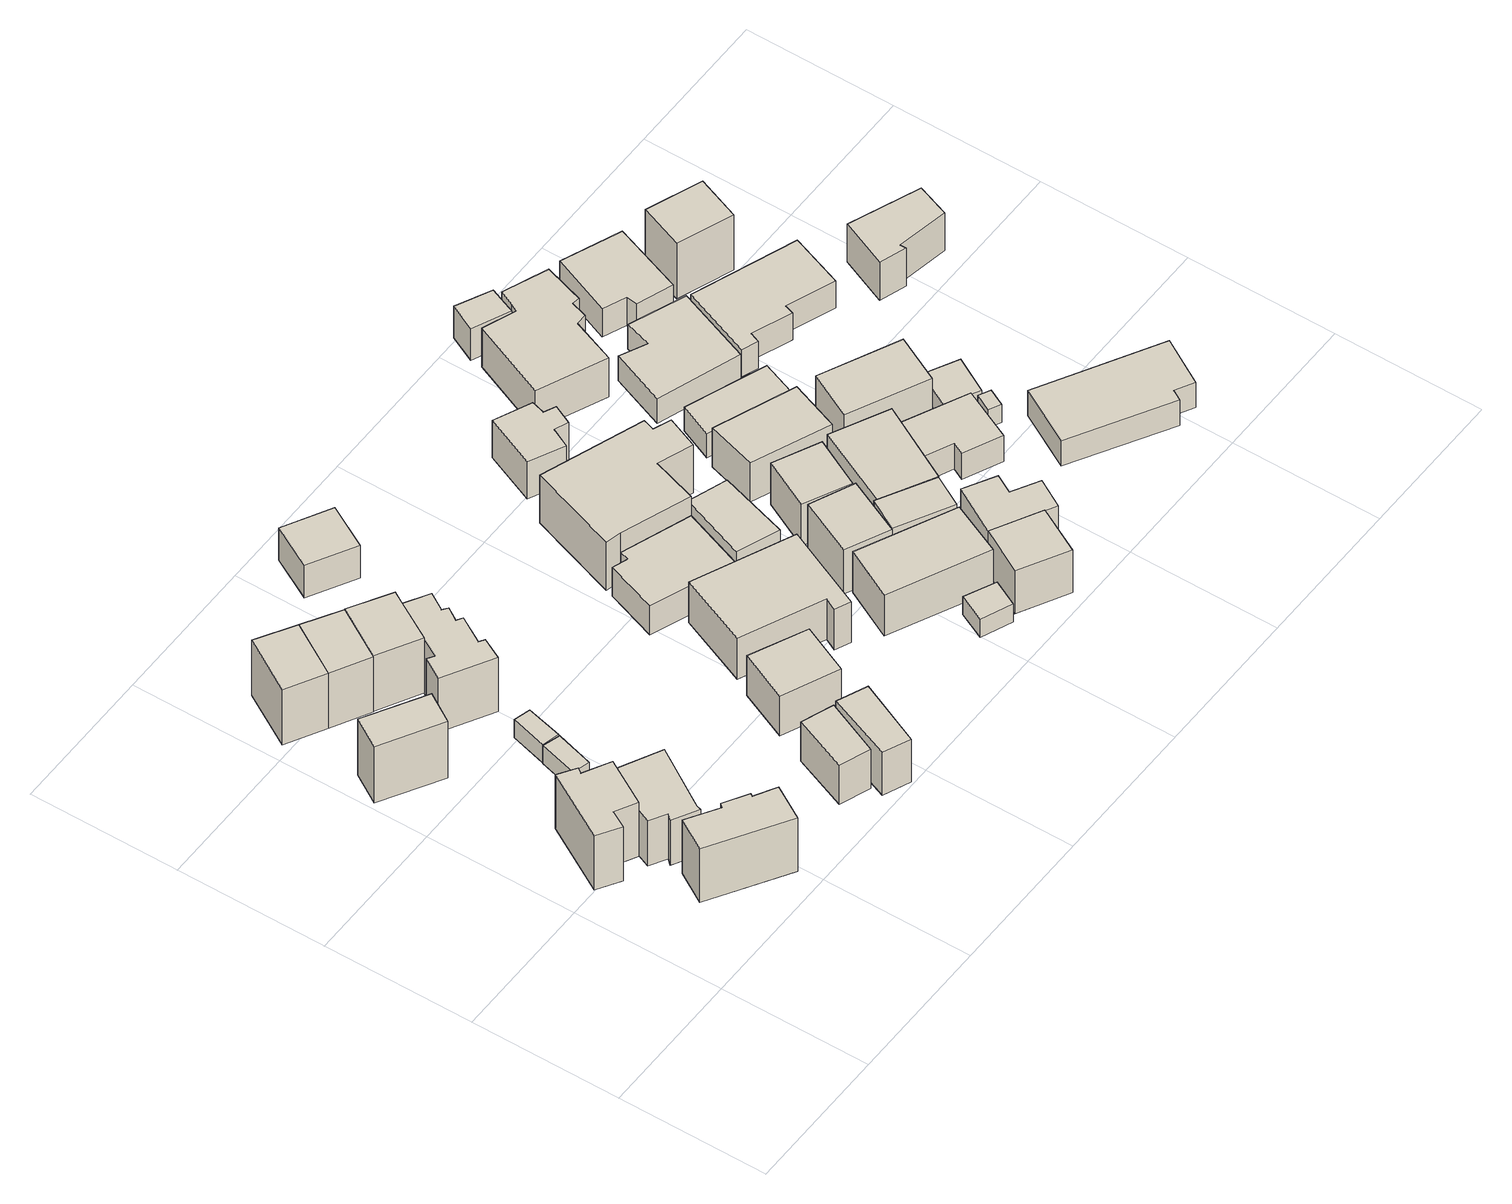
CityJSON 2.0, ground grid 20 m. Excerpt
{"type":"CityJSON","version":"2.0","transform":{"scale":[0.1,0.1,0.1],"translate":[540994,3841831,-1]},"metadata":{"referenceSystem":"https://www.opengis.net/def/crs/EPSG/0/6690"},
"CityObjects":{
"building1":{"type":"Building","attributes":{"計測周辺長":33.6,"1/2500図郭":15,"区名":"西淀川区","町丁目名称":"佃１丁目","街区番号":19,"class":"3001","usage":"411","measuredHeight":9,"storeysAboveGround":3,"BuildingDetailAttribute.buildingRoofEdgeArea":55.66,"BuildingDetailAttribute.buildingStructureType":"601","BuildingDetailAttribute.buildingStructureOrgType":"1","BuildingDetailAttribute.detailedUsage":"1110","BuildingDetailAttribute.specifiedBuildingCoverageRate":0.8,"BuildingDetailAttribute.surveyYear":2017,"BuildingTsunamiRiskAttribute.description":"1","BuildingTsunamiRiskAttribute.rank":"2","BuildingTsunamiRiskAttribute.depth":2.24,"BuildingHighTideRiskAttribute.description":"1","BuildingHighTideRiskAttribute.rank":"4","BuildingHighTideRiskAttribute.depth":6.58,"BuildingIDAttribute.prefecture":"27","BuildingIDAttribute.city":"27113"},"geometry":[{"type":"Solid","lod":"1","boundaries":[[[[0,1,2,3,4,5,6,7]],[[6,8,9,7]],[[5,10,8,6]],[[4,11,10,5]],[[3,12,11,4]],[[2,13,12,3]],[[1,14,13,2]],[[0,15,14,1]],[[7,9,15,0]],[[8,10,11,12,13,14,15,9]]]]}]},
"building2":{"type":"Building","attributes":{"計測周辺長":34.84,"1/2500図郭":15,"区名":"西淀川区","町丁目名称":"佃１丁目","街区番号":19,"class":"3001","usage":"411","measuredHeight":8.9,"storeysAboveGround":3,"BuildingDetailAttribute.buildingRoofEdgeArea":60.37,"BuildingDetailAttribute.buildingStructureType":"601","BuildingDetailAttribute.buildingStructureOrgType":"1","BuildingDetailAttribute.detailedUsage":"1110","BuildingDetailAttribute.specifiedBuildingCoverageRate":0.8,"BuildingDetailAttribute.surveyYear":2017,"BuildingTsunamiRiskAttribute.description":"1","BuildingTsunamiRiskAttribute.rank":"2","BuildingTsunamiRiskAttribute.depth":2.12,"BuildingHighTideRiskAttribute.description":"1","BuildingHighTideRiskAttribute.rank":"4","BuildingHighTideRiskAttribute.depth":6.47,"BuildingIDAttribute.prefecture":"27","BuildingIDAttribute.city":"27113"},"geometry":[{"type":"Solid","lod":"1","boundaries":[[[[16,17,18,19,20,21,22,23]],[[22,24,25,23]],[[21,26,24,22]],[[20,27,26,21]],[[19,28,27,20]],[[18,29,28,19]],[[17,30,29,18]],[[16,31,30,17]],[[23,25,31,16]],[[24,26,27,28,29,30,31,25]]]]}]},
"building3":{"type":"Building","attributes":{"計測周辺長":27.42,"1/2500図郭":15,"区名":"西淀川区","町丁目名称":"佃１丁目","街区番号":18,"class":"3001","usage":"411","measuredHeight":9.4,"storeysAboveGround":3,"BuildingDetailAttribute.buildingRoofEdgeArea":42.27,"BuildingDetailAttribute.buildingStructureType":"601","BuildingDetailAttribute.buildingStructureOrgType":"1","BuildingDetailAttribute.detailedUsage":"1110","BuildingDetailAttribute.specifiedBuildingCoverageRate":0.8,"BuildingDetailAttribute.surveyYear":2017,"BuildingTsunamiRiskAttribute.description":"1","BuildingTsunamiRiskAttribute.rank":"2","BuildingTsunamiRiskAttribute.depth":2.36,"BuildingHighTideRiskAttribute.description":"1","BuildingHighTideRiskAttribute.rank":"4","BuildingHighTideRiskAttribute.depth":6.7,"BuildingIDAttribute.prefecture":"27","BuildingIDAttribute.city":"27113"},"geometry":[{"type":"Solid","lod":"1","boundaries":[[[[32,33,34,35]],[[34,36,37,35]],[[33,38,36,34]],[[32,39,38,33]],[[35,37,39,32]],[[36,38,39,37]]]]}]},
"building4":{"type":"Building","attributes":{"計測周辺長":32.74,"1/2500図郭":15,"区名":"西淀川区","町丁目名称":"佃１丁目","街区番号":19,"class":"3001","usage":"411","measuredHeight":7.5,"storeysAboveGround":2,"BuildingDetailAttribute.buildingRoofEdgeArea":60,"BuildingDetailAttribute.buildingStructureType":"601","BuildingDetailAttribute.buildingStructureOrgType":"1","BuildingDetailAttribute.detailedUsage":"1110","BuildingDetailAttribute.specifiedBuildingCoverageRate":0.8,"BuildingDetailAttribute.surveyYear":2017,"BuildingTsunamiRiskAttribute.description":"1","BuildingTsunamiRiskAttribute.rank":"2","BuildingTsunamiRiskAttribute.depth":2.13,"BuildingHighTideRiskAttribute.description":"1","BuildingHighTideRiskAttribute.rank":"4","BuildingHighTideRiskAttribute.depth":6.47,"BuildingIDAttribute.prefecture":"27","BuildingIDAttribute.city":"27113"},"geometry":[{"type":"Solid","lod":"1","boundaries":[[[[40,41,42,43,44,45,46,47]],[[46,48,49,47]],[[45,50,48,46]],[[44,51,50,45]],[[43,52,51,44]],[[42,53,52,43]],[[41,54,53,42]],[[40,55,54,41]],[[47,49,55,40]],[[48,50,51,52,53,54,55,49]]]]}]},
"building5":{"type":"Building","attributes":{"計測周辺長":27.63,"1/2500図郭":15,"区名":"西淀川区","町丁目名称":"佃１丁目","街区番号":18,"class":"3001","usage":"411","measuredHeight":9.2,"storeysAboveGround":3,"BuildingDetailAttribute.buildingRoofEdgeArea":46.34,"BuildingDetailAttribute.buildingStructureType":"601","BuildingDetailAttribute.buildingStructureOrgType":"1","BuildingDetailAttribute.detailedUsage":"1110","BuildingDetailAttribute.specifiedBuildingCoverageRate":0.8,"BuildingDetailAttribute.surveyYear":2017,"BuildingTsunamiRiskAttribute.description":"1","BuildingTsunamiRiskAttribute.rank":"2","BuildingTsunamiRiskAttribute.depth":2.24,"BuildingHighTideRiskAttribute.description":"1","BuildingHighTideRiskAttribute.rank":"4","BuildingHighTideRiskAttribute.depth":6.58,"BuildingIDAttribute.prefecture":"27","BuildingIDAttribute.city":"27113"},"geometry":[{"type":"Solid","lod":"1","boundaries":[[[[56,57,58,59]],[[58,60,61,59]],[[57,62,60,58]],[[56,63,62,57]],[[59,61,63,56]],[[60,62,63,61]]]]}]},
"building6":{"type":"Building","attributes":{"計測周辺長":15.27,"1/2500図郭":15,"区名":"西淀川区","町丁目名称":"佃１丁目","街区番号":18,"class":"3003","usage":"431","storeysAboveGround":1,"BuildingDetailAttribute.buildingRoofEdgeArea":12.5,"BuildingDetailAttribute.buildingStructureType":"610","BuildingDetailAttribute.buildingStructureOrgType":"2","BuildingDetailAttribute.detailedUsage":"1740","BuildingDetailAttribute.specifiedBuildingCoverageRate":0.8,"BuildingDetailAttribute.surveyYear":2017,"BuildingTsunamiRiskAttribute.description":"1","BuildingTsunamiRiskAttribute.rank":"2","BuildingTsunamiRiskAttribute.depth":2.33,"BuildingHighTideRiskAttribute.description":"1","BuildingHighTideRiskAttribute.rank":"4","BuildingHighTideRiskAttribute.depth":6.67,"BuildingIDAttribute.prefecture":"27","BuildingIDAttribute.city":"27113"},"geometry":[{"type":"Solid","lod":"1","boundaries":[[[[64,65,66,67]],[[66,68,69,67]],[[65,70,68,66]],[[64,71,70,65]],[[67,69,71,64]],[[68,70,71,69]]]]}]},
"building7":{"type":"Building","attributes":{"計測周辺長":14.55,"1/2500図郭":15,"区名":"西淀川区","町丁目名称":"佃１丁目","街区番号":18,"class":"3003","usage":"431","storeysAboveGround":1,"BuildingDetailAttribute.buildingRoofEdgeArea":11.55,"BuildingDetailAttribute.buildingStructureType":"610","BuildingDetailAttribute.buildingStructureOrgType":"2","BuildingDetailAttribute.detailedUsage":"1740","BuildingDetailAttribute.specifiedBuildingCoverageRate":0.8,"BuildingDetailAttribute.surveyYear":2017,"BuildingTsunamiRiskAttribute.description":"1","BuildingTsunamiRiskAttribute.rank":"2","BuildingTsunamiRiskAttribute.depth":2.33,"BuildingHighTideRiskAttribute.description":"1","BuildingHighTideRiskAttribute.rank":"4","BuildingHighTideRiskAttribute.depth":6.67,"BuildingIDAttribute.prefecture":"27","BuildingIDAttribute.city":"27113"},"geometry":[{"type":"Solid","lod":"1","boundaries":[[[[72,73,74,75]],[[74,76,77,75]],[[73,78,76,74]],[[72,79,78,73]],[[75,77,79,72]],[[76,78,79,77]]]]}]},
"building8":{"type":"Building","attributes":{"計測周辺長":27.17,"1/2500図郭":15,"区名":"西淀川区","町丁目名称":"佃１丁目","街区番号":18,"class":"3001","usage":"411","measuredHeight":9.2,"storeysAboveGround":3,"BuildingDetailAttribute.buildingRoofEdgeArea":44.9,"BuildingDetailAttribute.buildingStructureType":"601","BuildingDetailAttribute.buildingStructureOrgType":"1","BuildingDetailAttribute.detailedUsage":"1110","BuildingDetailAttribute.specifiedBuildingCoverageRate":0.8,"BuildingDetailAttribute.surveyYear":2017,"BuildingTsunamiRiskAttribute.description":"1","BuildingTsunamiRiskAttribute.rank":"2","BuildingTsunamiRiskAttribute.depth":2.3,"BuildingHighTideRiskAttribute.description":"1","BuildingHighTideRiskAttribute.rank":"4","BuildingHighTideRiskAttribute.depth":6.64,"BuildingIDAttribute.prefecture":"27","BuildingIDAttribute.city":"27113"},"geometry":[{"type":"Solid","lod":"1","boundaries":[[[[80,81,57,56]],[[57,62,63,56]],[[81,82,62,57]],[[80,83,82,81]],[[56,63,83,80]],[[62,82,83,63]]]]}]},
"building9":{"type":"Building","attributes":{"計測周辺長":27.81,"1/2500図郭":15,"区名":"西淀川区","町丁目名称":"佃１丁目","街区番号":18,"class":"3001","usage":"411","measuredHeight":9.2,"storeysAboveGround":3,"BuildingDetailAttribute.buildingRoofEdgeArea":47.77,"BuildingDetailAttribute.buildingStructureType":"601","BuildingDetailAttribute.buildingStructureOrgType":"1","BuildingDetailAttribute.detailedUsage":"1110","BuildingDetailAttribute.specifiedBuildingCoverageRate":0.8,"BuildingDetailAttribute.surveyYear":2017,"BuildingTsunamiRiskAttribute.description":"1","BuildingTsunamiRiskAttribute.rank":"2","BuildingTsunamiRiskAttribute.depth":2.16,"BuildingHighTideRiskAttribute.description":"1","BuildingHighTideRiskAttribute.rank":"4","BuildingHighTideRiskAttribute.depth":6.5,"BuildingIDAttribute.prefecture":"27","BuildingIDAttribute.city":"27113"},"geometry":[{"type":"Solid","lod":"1","boundaries":[[[[84,85,86,87,88]],[[87,89,90,88]],[[86,91,89,87]],[[85,92,91,86]],[[84,93,92,85]],[[88,90,93,84]],[[89,91,92,93,90]]]]}]},
"building10":{"type":"Building","attributes":{"計測周辺長":38.56,"1/2500図郭":15,"区名":"西淀川区","町丁目名称":"佃１丁目","街区番号":18,"class":"3001","usage":"411","measuredHeight":8.9,"storeysAboveGround":3,"BuildingDetailAttribute.buildingRoofEdgeArea":63.15,"BuildingDetailAttribute.buildingStructureType":"601","BuildingDetailAttribute.buildingStructureOrgType":"1","BuildingDetailAttribute.detailedUsage":"1110","BuildingDetailAttribute.specifiedBuildingCoverageRate":0.8,"BuildingDetailAttribute.surveyYear":2017,"BuildingTsunamiRiskAttribute.description":"1","BuildingTsunamiRiskAttribute.rank":"2","BuildingTsunamiRiskAttribute.depth":2.23,"BuildingHighTideRiskAttribute.description":"1","BuildingHighTideRiskAttribute.rank":"4","BuildingHighTideRiskAttribute.depth":6.57,"BuildingIDAttribute.prefecture":"27","BuildingIDAttribute.city":"27113"},"geometry":[{"type":"Solid","lod":"1","boundaries":[[[[94,95,96,97,98,99,100,101,102,103,104,105,106]],[[105,107,108,106]],[[104,109,107,105]],[[103,110,109,104]],[[102,111,110,103]],[[101,112,111,102]],[[100,113,112,101]],[[99,114,113,100]],[[98,115,114,99]],[[97,116,115,98]],[[96,117,116,97]],[[95,118,117,96]],[[94,119,118,95]],[[106,108,119,94]],[[107,109,110,111,112,113,114,115,116,117,118,119,108]]]]}]},
"building11":{"type":"Building","attributes":{"計測周辺長":24.45,"1/2500図郭":15,"区名":"西淀川区","町丁目名称":"佃１丁目","街区番号":11,"class":"3001","usage":"411","measuredHeight":6.5,"storeysAboveGround":2,"BuildingDetailAttribute.buildingRoofEdgeArea":34.3,"BuildingDetailAttribute.buildingStructureType":"601","BuildingDetailAttribute.buildingStructureOrgType":"1","BuildingDetailAttribute.detailedUsage":"1110","BuildingDetailAttribute.specifiedBuildingCoverageRate":0.8,"BuildingDetailAttribute.surveyYear":2017,"BuildingTsunamiRiskAttribute.description":"1","BuildingTsunamiRiskAttribute.rank":"2","BuildingTsunamiRiskAttribute.depth":2.11,"BuildingHighTideRiskAttribute.description":"1","BuildingHighTideRiskAttribute.rank":"4","BuildingHighTideRiskAttribute.depth":6.46,"BuildingIDAttribute.prefecture":"27","BuildingIDAttribute.city":"27113"},"geometry":[{"type":"Solid","lod":"1","boundaries":[[[[120,121,122,123]],[[122,124,125,123]],[[121,126,124,122]],[[120,127,126,121]],[[123,125,127,120]],[[124,126,127,125]]]]}]},
"building12":{"type":"Building","attributes":{"計測周辺長":26.61,"1/2500図郭":15,"区名":"西淀川区","町丁目名称":"佃１丁目","街区番号":11,"class":"3001","usage":"411","measuredHeight":7.1,"storeysAboveGround":2,"BuildingDetailAttribute.buildingRoofEdgeArea":36.84,"BuildingDetailAttribute.buildingStructureType":"601","BuildingDetailAttribute.buildingStructureOrgType":"1","BuildingDetailAttribute.detailedUsage":"1110","BuildingDetailAttribute.specifiedBuildingCoverageRate":0.8,"BuildingDetailAttribute.surveyYear":2017,"BuildingTsunamiRiskAttribute.description":"1","BuildingTsunamiRiskAttribute.rank":"2","BuildingTsunamiRiskAttribute.depth":1.94,"BuildingHighTideRiskAttribute.description":"1","BuildingHighTideRiskAttribute.rank":"4","BuildingHighTideRiskAttribute.depth":6.29,"BuildingIDAttribute.prefecture":"27","BuildingIDAttribute.city":"27113"},"geometry":[{"type":"Solid","lod":"1","boundaries":[[[[128,129,130,131]],[[130,132,133,131]],[[129,134,132,130]],[[128,135,134,129]],[[131,133,135,128]],[[132,134,135,133]]]]}]},
"building13":{"type":"Building","attributes":{"計測周辺長":31.36,"1/2500図郭":15,"区名":"西淀川区","町丁目名称":"佃１丁目","街区番号":18,"class":"3001","usage":"412","measuredHeight":6.6,"storeysAboveGround":2,"BuildingDetailAttribute.buildingRoofEdgeArea":61.41,"BuildingDetailAttribute.buildingStructureType":"601","BuildingDetailAttribute.buildingStructureOrgType":"1","BuildingDetailAttribute.detailedUsage":"1130","BuildingDetailAttribute.specifiedBuildingCoverageRate":0.8,"BuildingDetailAttribute.surveyYear":2017,"BuildingTsunamiRiskAttribute.description":"1","BuildingTsunamiRiskAttribute.rank":"2","BuildingTsunamiRiskAttribute.depth":1.98,"BuildingHighTideRiskAttribute.description":"1","BuildingHighTideRiskAttribute.rank":"4","BuildingHighTideRiskAttribute.depth":6.33,"BuildingIDAttribute.prefecture":"27","BuildingIDAttribute.city":"27113"},"geometry":[{"type":"Solid","lod":"1","boundaries":[[[[136,137,138,139]],[[138,140,141,139]],[[137,142,140,138]],[[136,143,142,137]],[[139,141,143,136]],[[140,142,143,141]]]]}]},
"building14":{"type":"Building","attributes":{"計測周辺長":26.45,"1/2500図郭":15,"区名":"西淀川区","町丁目名称":"佃１丁目","街区番号":18,"class":"3001","usage":"454","measuredHeight":5.4,"storeysAboveGround":1,"BuildingDetailAttribute.buildingRoofEdgeArea":43.47,"BuildingDetailAttribute.buildingStructureType":"601","BuildingDetailAttribute.buildingStructureOrgType":"1","BuildingDetailAttribute.detailedUsage":"1930","BuildingDetailAttribute.specifiedBuildingCoverageRate":0.8,"BuildingDetailAttribute.surveyYear":2017,"BuildingTsunamiRiskAttribute.description":"1","BuildingTsunamiRiskAttribute.rank":"2","BuildingTsunamiRiskAttribute.depth":1.86,"BuildingHighTideRiskAttribute.description":"1","BuildingHighTideRiskAttribute.rank":"4","BuildingHighTideRiskAttribute.depth":6.2,"BuildingIDAttribute.prefecture":"27","BuildingIDAttribute.city":"27113"},"geometry":[{"type":"Solid","lod":"1","boundaries":[[[[144,145,146,147]],[[146,148,149,147]],[[145,150,148,146]],[[144,151,150,145]],[[147,149,151,144]],[[148,150,151,149]]]]}]},
"building15":{"type":"Building","attributes":{"計測周辺長":51.57,"1/2500図郭":15,"区名":"西淀川区","町丁目名称":"佃１丁目","街区番号":18,"class":"3001","usage":"411","measuredHeight":6.7,"storeysAboveGround":2,"BuildingDetailAttribute.buildingRoofEdgeArea":144.75,"BuildingDetailAttribute.buildingStructureType":"601","BuildingDetailAttribute.buildingStructureOrgType":"1","BuildingDetailAttribute.detailedUsage":"1110","BuildingDetailAttribute.specifiedBuildingCoverageRate":0.8,"BuildingDetailAttribute.surveyYear":2017,"BuildingTsunamiRiskAttribute.description":"1","BuildingTsunamiRiskAttribute.rank":"2","BuildingTsunamiRiskAttribute.depth":1.94,"BuildingHighTideRiskAttribute.description":"1","BuildingHighTideRiskAttribute.rank":"4","BuildingHighTideRiskAttribute.depth":6.29,"BuildingIDAttribute.prefecture":"27","BuildingIDAttribute.city":"27113"},"geometry":[{"type":"Solid","lod":"1","boundaries":[[[[152,153,154,155,156,157]],[[156,158,159,157]],[[155,160,158,156]],[[154,161,160,155]],[[153,162,161,154]],[[152,163,162,153]],[[157,159,163,152]],[[158,160,161,162,163,159]]]]}]},
"building16":{"type":"Building","attributes":{"計測周辺長":91.13,"1/2500図郭":15,"区名":"西淀川区","町丁目名称":"佃１丁目","街区番号":18,"class":"3001","usage":"422","measuredHeight":4.8,"storeysAboveGround":2,"BuildingDetailAttribute.buildingRoofEdgeArea":322.22,"BuildingDetailAttribute.buildingStructureType":"610","BuildingDetailAttribute.buildingStructureOrgType":"2","BuildingDetailAttribute.detailedUsage":"1408","BuildingDetailAttribute.specifiedBuildingCoverageRate":0.8,"BuildingDetailAttribute.surveyYear":2017,"BuildingTsunamiRiskAttribute.description":"1","BuildingTsunamiRiskAttribute.rank":"2","BuildingTsunamiRiskAttribute.depth":1.86,"BuildingHighTideRiskAttribute.description":"1","BuildingHighTideRiskAttribute.rank":"4","BuildingHighTideRiskAttribute.depth":6.2,"BuildingIDAttribute.prefecture":"27","BuildingIDAttribute.city":"27113"},"geometry":[{"type":"Solid","lod":"1","boundaries":[[[[164,165,166,167,168,169]],[[168,170,171,169]],[[167,172,170,168]],[[166,173,172,167]],[[165,174,173,166]],[[164,175,174,165]],[[169,171,175,164]],[[170,172,173,174,175,171]]]]}]},
"building17":{"type":"Building","attributes":{"計測周辺長":53.55,"1/2500図郭":15,"区名":"西淀川区","町丁目名称":"佃１丁目","街区番号":12,"class":"3001","usage":"411","storeysAboveGround":2,"BuildingDetailAttribute.buildingRoofEdgeArea":143.58,"BuildingDetailAttribute.buildingStructureType":"601","BuildingDetailAttribute.buildingStructureOrgType":"1","BuildingDetailAttribute.detailedUsage":"1110","BuildingDetailAttribute.specifiedBuildingCoverageRate":0.8,"BuildingDetailAttribute.surveyYear":2017,"BuildingTsunamiRiskAttribute.description":"1","BuildingTsunamiRiskAttribute.rank":"2","BuildingTsunamiRiskAttribute.depth":1.81,"BuildingHighTideRiskAttribute.description":"1","BuildingHighTideRiskAttribute.rank":"4","BuildingHighTideRiskAttribute.depth":6.16,"BuildingIDAttribute.prefecture":"27","BuildingIDAttribute.city":"27113"},"geometry":[{"type":"Solid","lod":"1","boundaries":[[[[176,177,178,179]],[[178,180,181,179]],[[177,182,180,178]],[[176,183,182,177]],[[179,181,183,176]],[[180,182,183,181]]]]}]},
"building18":{"type":"Building","attributes":{"計測周辺長":91.13,"1/2500図郭":15,"区名":"西淀川区","町丁目名称":"佃１丁目","街区番号":18,"class":"3001","usage":"422","measuredHeight":6.5,"storeysAboveGround":2,"BuildingDetailAttribute.buildingRoofEdgeArea":322.22,"BuildingDetailAttribute.buildingStructureType":"610","BuildingDetailAttribute.buildingStructureOrgType":"2","BuildingDetailAttribute.detailedUsage":"1408","BuildingDetailAttribute.specifiedBuildingCoverageRate":0.8,"BuildingDetailAttribute.surveyYear":2017,"BuildingTsunamiRiskAttribute.description":"1","BuildingTsunamiRiskAttribute.rank":"2","BuildingTsunamiRiskAttribute.depth":1.86,"BuildingHighTideRiskAttribute.description":"1","BuildingHighTideRiskAttribute.rank":"4","BuildingHighTideRiskAttribute.depth":6.2,"BuildingIDAttribute.prefecture":"27","BuildingIDAttribute.city":"27113"},"geometry":[{"type":"Solid","lod":"1","boundaries":[[[[184,185,186,187,188]],[[187,189,190,188]],[[186,191,189,187]],[[185,192,191,186]],[[184,193,192,185]],[[188,190,193,184]],[[189,191,192,193,190]]]]}]},
"building19":{"type":"Building","attributes":{"計測周辺長":91.13,"1/2500図郭":15,"区名":"西淀川区","町丁目名称":"佃１丁目","街区番号":18,"class":"3001","usage":"422","measuredHeight":8,"storeysAboveGround":2,"BuildingDetailAttribute.buildingRoofEdgeArea":322.22,"BuildingDetailAttribute.buildingStructureType":"610","BuildingDetailAttribute.buildingStructureOrgType":"2","BuildingDetailAttribute.detailedUsage":"1408","BuildingDetailAttribute.specifiedBuildingCoverageRate":0.8,"BuildingDetailAttribute.surveyYear":2017,"BuildingTsunamiRiskAttribute.description":"1","BuildingTsunamiRiskAttribute.rank":"2","BuildingTsunamiRiskAttribute.depth":1.88,"BuildingHighTideRiskAttribute.description":"1","BuildingHighTideRiskAttribute.rank":"4","BuildingHighTideRiskAttribute.depth":6.22,"BuildingIDAttribute.prefecture":"27","BuildingIDAttribute.city":"27113"},"geometry":[{"type":"Solid","lod":"1","boundaries":[[[[194,195,196,197,198,199,200,201,164,169]],[[164,202,203,169]],[[201,204,202,164]],[[200,205,204,201]],[[199,206,205,200]],[[198,207,206,199]],[[197,208,207,198]],[[196,209,208,197]],[[195,210,209,196]],[[194,211,210,195]],[[169,203,211,194]],[[202,204,205,206,207,208,209,210,211,203]]]]}]},
"building20":{"type":"Building","attributes":{"計測周辺長":53.55,"1/2500図郭":15,"区名":"西淀川区","町丁目名称":"佃１丁目","街区番号":12,"class":"3001","usage":"411","measuredHeight":6.7,"storeysAboveGround":2,"BuildingDetailAttribute.buildingRoofEdgeArea":143.58,"BuildingDetailAttribute.buildingStructureType":"601","BuildingDetailAttribute.buildingStructureOrgType":"1","BuildingDetailAttribute.detailedUsage":"1110","BuildingDetailAttribute.specifiedBuildingCoverageRate":0.8,"BuildingDetailAttribute.surveyYear":2017,"BuildingTsunamiRiskAttribute.description":"1","BuildingTsunamiRiskAttribute.rank":"2","BuildingTsunamiRiskAttribute.depth":1.67,"BuildingHighTideRiskAttribute.description":"1","BuildingHighTideRiskAttribute.rank":"4","BuildingHighTideRiskAttribute.depth":6.01,"BuildingIDAttribute.prefecture":"27","BuildingIDAttribute.city":"27113"},"geometry":[{"type":"Solid","lod":"1","boundaries":[[[[212,213,214,215]],[[214,216,217,215]],[[213,218,216,214]],[[212,219,218,213]],[[215,217,219,212]],[[216,218,219,217]]]]}]},
"building21":{"type":"Building","attributes":{"class":"3001","measuredHeight":7.4,"BuildingDetailAttribute.specifiedBuildingCoverageRate":0.8,"BuildingDetailAttribute.surveyYear":2017,"BuildingTsunamiRiskAttribute.description":"1","BuildingTsunamiRiskAttribute.rank":"2","BuildingTsunamiRiskAttribute.depth":1.84,"BuildingHighTideRiskAttribute.description":"1","BuildingHighTideRiskAttribute.rank":"4","BuildingHighTideRiskAttribute.depth":6.18,"BuildingIDAttribute.prefecture":"27","BuildingIDAttribute.city":"27113"},"geometry":[{"type":"Solid","lod":"1","boundaries":[[[[220,221,222,223]],[[222,224,225,223]],[[221,226,224,222]],[[220,227,226,221]],[[223,225,227,220]],[[224,226,227,225]]]]}]},
"building22":{"type":"Building","attributes":{"計測周辺長":28.66,"1/2500図郭":15,"区名":"西淀川区","町丁目名称":"佃１丁目","街区番号":18,"class":"3001","usage":"422","measuredHeight":6.2,"storeysAboveGround":1,"BuildingDetailAttribute.buildingRoofEdgeArea":44.19,"BuildingDetailAttribute.buildingStructureType":"601","BuildingDetailAttribute.buildingStructureOrgType":"1","BuildingDetailAttribute.detailedUsage":"1408","BuildingDetailAttribute.specifiedBuildingCoverageRate":0.8,"BuildingDetailAttribute.surveyYear":2017,"BuildingTsunamiRiskAttribute.description":"1","BuildingTsunamiRiskAttribute.rank":"2","BuildingTsunamiRiskAttribute.depth":1.95,"BuildingHighTideRiskAttribute.description":"1","BuildingHighTideRiskAttribute.rank":"4","BuildingHighTideRiskAttribute.depth":6.29,"BuildingIDAttribute.prefecture":"27","BuildingIDAttribute.city":"27113"},"geometry":[{"type":"Solid","lod":"1","boundaries":[[[[228,229,230,231,232,233,234,235]],[[234,236,237,235]],[[233,238,236,234]],[[232,239,238,233]],[[231,240,239,232]],[[230,241,240,231]],[[229,242,241,230]],[[228,243,242,229]],[[235,237,243,228]],[[236,238,239,240,241,242,243,237]]]]}]},
"building23":{"type":"Building","attributes":{"計測周辺長":45.24,"1/2500図郭":15,"区名":"西淀川区","町丁目名称":"佃１丁目","街区番号":12,"class":"3001","usage":"411","measuredHeight":7.1,"storeysAboveGround":2,"BuildingDetailAttribute.buildingRoofEdgeArea":98.73,"BuildingDetailAttribute.buildingStructureType":"601","BuildingDetailAttribute.buildingStructureOrgType":"1","BuildingDetailAttribute.detailedUsage":"1110","BuildingDetailAttribute.specifiedBuildingCoverageRate":0.8,"BuildingDetailAttribute.surveyYear":2017,"BuildingTsunamiRiskAttribute.description":"1","BuildingTsunamiRiskAttribute.rank":"2","BuildingTsunamiRiskAttribute.depth":1.71,"BuildingHighTideRiskAttribute.description":"1","BuildingHighTideRiskAttribute.rank":"4","BuildingHighTideRiskAttribute.depth":6.07,"BuildingIDAttribute.prefecture":"27","BuildingIDAttribute.city":"27113"},"geometry":[{"type":"Solid","lod":"1","boundaries":[[[[244,245,246,247]],[[246,248,249,247]],[[245,250,248,246]],[[244,251,250,245]],[[247,249,251,244]],[[248,250,251,249]]]]}]},
"building24":{"type":"Building","attributes":{"class":"3001","measuredHeight":7,"BuildingDetailAttribute.specifiedBuildingCoverageRate":0.8,"BuildingDetailAttribute.surveyYear":2017,"BuildingTsunamiRiskAttribute.description":"1","BuildingTsunamiRiskAttribute.rank":"2","BuildingTsunamiRiskAttribute.depth":1.61,"BuildingHighTideRiskAttribute.description":"1","BuildingHighTideRiskAttribute.rank":"4","BuildingHighTideRiskAttribute.depth":5.96,"BuildingIDAttribute.prefecture":"27","BuildingIDAttribute.city":"27113"},"geometry":[{"type":"Solid","lod":"1","boundaries":[[[[252,253,254,255]],[[254,256,257,255]],[[253,258,256,254]],[[252,259,258,253]],[[255,257,259,252]],[[256,258,259,257]]]]}]},
"building25":{"type":"Building","attributes":{"class":"3001","measuredHeight":6.9,"BuildingDetailAttribute.specifiedBuildingCoverageRate":0.8,"BuildingDetailAttribute.surveyYear":2017,"BuildingTsunamiRiskAttribute.description":"1","BuildingTsunamiRiskAttribute.rank":"2","BuildingTsunamiRiskAttribute.depth":1.84,"BuildingHighTideRiskAttribute.description":"1","BuildingHighTideRiskAttribute.rank":"4","BuildingHighTideRiskAttribute.depth":6.18,"BuildingIDAttribute.prefecture":"27","BuildingIDAttribute.city":"27113"},"geometry":[{"type":"Solid","lod":"1","boundaries":[[[[260,261,262,263]],[[262,264,265,263]],[[261,266,264,262]],[[260,267,266,261]],[[263,265,267,260]],[[264,266,267,265]]]]}]},
"building26":{"type":"Building","attributes":{"計測周辺長":45.24,"1/2500図郭":15,"区名":"西淀川区","町丁目名称":"佃１丁目","街区番号":12,"class":"3001","usage":"411","measuredHeight":6.7,"storeysAboveGround":2,"BuildingDetailAttribute.buildingRoofEdgeArea":98.73,"BuildingDetailAttribute.buildingStructureType":"601","BuildingDetailAttribute.buildingStructureOrgType":"1","BuildingDetailAttribute.detailedUsage":"1110","BuildingDetailAttribute.specifiedBuildingCoverageRate":0.8,"BuildingDetailAttribute.surveyYear":2017,"BuildingTsunamiRiskAttribute.description":"1","BuildingTsunamiRiskAttribute.rank":"2","BuildingTsunamiRiskAttribute.depth":1.71,"BuildingHighTideRiskAttribute.description":"1","BuildingHighTideRiskAttribute.rank":"4","BuildingHighTideRiskAttribute.depth":6.07,"BuildingIDAttribute.prefecture":"27","BuildingIDAttribute.city":"27113"},"geometry":[{"type":"Solid","lod":"1","boundaries":[[[[268,269,270,271,272,273,274]],[[273,275,276,274]],[[272,277,275,273]],[[271,278,277,272]],[[270,279,278,271]],[[269,280,279,270]],[[268,281,280,269]],[[274,276,281,268]],[[275,277,278,279,280,281,276]]]]}]},
"building27":{"type":"Building","attributes":{"計測周辺長":40.82,"1/2500図郭":15,"区名":"西淀川区","町丁目名称":"佃１丁目","街区番号":12,"class":"3001","usage":"412","measuredHeight":6.7,"storeysAboveGround":2,"BuildingDetailAttribute.buildingRoofEdgeArea":98.72,"BuildingDetailAttribute.buildingStructureType":"601","BuildingDetailAttribute.buildingStructureOrgType":"1","BuildingDetailAttribute.detailedUsage":"1130","BuildingDetailAttribute.specifiedBuildingCoverageRate":0.8,"BuildingDetailAttribute.surveyYear":2017,"BuildingTsunamiRiskAttribute.description":"1","BuildingTsunamiRiskAttribute.rank":"2","BuildingTsunamiRiskAttribute.depth":1.59,"BuildingHighTideRiskAttribute.description":"1","BuildingHighTideRiskAttribute.rank":"4","BuildingHighTideRiskAttribute.depth":5.93,"BuildingIDAttribute.prefecture":"27","BuildingIDAttribute.city":"27113"},"geometry":[{"type":"Solid","lod":"1","boundaries":[[[[282,283,284,285]],[[284,286,287,285]],[[283,288,286,284]],[[282,289,288,283]],[[285,287,289,282]],[[286,288,289,287]]]]}]},
"building28":{"type":"Building","attributes":{"計測周辺長":35.96,"1/2500図郭":15,"区名":"西淀川区","町丁目名称":"佃１丁目","街区番号":12,"class":"3001","usage":"412","measuredHeight":6.6,"storeysAboveGround":2,"BuildingDetailAttribute.buildingRoofEdgeArea":76.19,"BuildingDetailAttribute.buildingStructureType":"601","BuildingDetailAttribute.buildingStructureOrgType":"1","BuildingDetailAttribute.detailedUsage":"1130","BuildingDetailAttribute.specifiedBuildingCoverageRate":0.8,"BuildingDetailAttribute.surveyYear":2017,"BuildingTsunamiRiskAttribute.description":"1","BuildingTsunamiRiskAttribute.rank":"2","BuildingTsunamiRiskAttribute.depth":1.55,"BuildingHighTideRiskAttribute.description":"1","BuildingHighTideRiskAttribute.rank":"4","BuildingHighTideRiskAttribute.depth":5.89,"BuildingIDAttribute.prefecture":"27","BuildingIDAttribute.city":"27113"},"geometry":[{"type":"Solid","lod":"1","boundaries":[[[[290,291,292,293]],[[292,294,295,293]],[[291,296,294,292]],[[290,297,296,291]],[[293,295,297,290]],[[294,296,297,295]]]]}]},
"building29":{"type":"Building","attributes":{"計測周辺長":32,"1/2500図郭":15,"区名":"西淀川区","町丁目名称":"佃１丁目","街区番号":12,"class":"3001","usage":"411","measuredHeight":4,"storeysAboveGround":1,"BuildingDetailAttribute.buildingRoofEdgeArea":53.57,"BuildingDetailAttribute.buildingStructureType":"601","BuildingDetailAttribute.buildingStructureOrgType":"1","BuildingDetailAttribute.detailedUsage":"1110","BuildingDetailAttribute.specifiedBuildingCoverageRate":0.8,"BuildingDetailAttribute.surveyYear":2017,"BuildingTsunamiRiskAttribute.description":"1","BuildingTsunamiRiskAttribute.rank":"2","BuildingTsunamiRiskAttribute.depth":1.54,"BuildingHighTideRiskAttribute.description":"1","BuildingHighTideRiskAttribute.rank":"4","BuildingHighTideRiskAttribute.depth":5.88,"BuildingIDAttribute.prefecture":"27","BuildingIDAttribute.city":"27113"},"geometry":[{"type":"Solid","lod":"1","boundaries":[[[[298,299,300,301]],[[300,302,303,301]],[[299,304,302,300]],[[298,305,304,299]],[[301,303,305,298]],[[302,304,305,303]]]]}]},
"building30":{"type":"Building","attributes":{"計測周辺長":51.65,"1/2500図郭":15,"区名":"西淀川区","町丁目名称":"佃１丁目","街区番号":18,"class":"3001","usage":"411","measuredHeight":6.6,"storeysAboveGround":2,"BuildingDetailAttribute.buildingRoofEdgeArea":137.06,"BuildingDetailAttribute.buildingStructureType":"601","BuildingDetailAttribute.buildingStructureOrgType":"1","BuildingDetailAttribute.detailedUsage":"1110","BuildingDetailAttribute.specifiedBuildingCoverageRate":0.8,"BuildingDetailAttribute.surveyYear":2017,"BuildingTsunamiRiskAttribute.description":"1","BuildingTsunamiRiskAttribute.rank":"2","BuildingTsunamiRiskAttribute.depth":1.62,"BuildingHighTideRiskAttribute.description":"1","BuildingHighTideRiskAttribute.rank":"4","BuildingHighTideRiskAttribute.depth":5.96,"BuildingIDAttribute.prefecture":"27","BuildingIDAttribute.city":"27113"},"geometry":[{"type":"Solid","lod":"1","boundaries":[[[[306,307,308,309,310,311,312,313,314,315,316]],[[315,317,318,316]],[[314,319,317,315]],[[313,320,319,314]],[[312,321,320,313]],[[311,322,321,312]],[[310,323,322,311]],[[309,324,323,310]],[[308,325,324,309]],[[307,326,325,308]],[[306,327,326,307]],[[316,318,327,306]],[[317,319,320,321,322,323,324,325,326,327,318]]]]}]},
"building31":{"type":"Building","attributes":{"計測周辺長":18.01,"1/2500図郭":15,"区名":"西淀川区","町丁目名称":"佃１丁目","街区番号":18,"class":"3001","usage":"411","measuredHeight":5.3,"storeysAboveGround":1,"BuildingDetailAttribute.buildingRoofEdgeArea":19.84,"BuildingDetailAttribute.buildingStructureType":"610","BuildingDetailAttribute.buildingStructureOrgType":"2","BuildingDetailAttribute.detailedUsage":"1110","BuildingDetailAttribute.specifiedBuildingCoverageRate":0.8,"BuildingDetailAttribute.surveyYear":2017,"BuildingTsunamiRiskAttribute.description":"1","BuildingTsunamiRiskAttribute.rank":"2","BuildingTsunamiRiskAttribute.depth":1.69,"BuildingHighTideRiskAttribute.description":"1","BuildingHighTideRiskAttribute.rank":"4","BuildingHighTideRiskAttribute.depth":6.03,"BuildingIDAttribute.prefecture":"27","BuildingIDAttribute.city":"27113"},"geometry":[{"type":"Solid","lod":"1","boundaries":[[[[328,329,330,331]],[[330,332,333,331]],[[329,334,332,330]],[[328,335,334,329]],[[331,333,335,328]],[[332,334,335,333]]]]}]},
"building32":{"type":"Building","attributes":{"計測周辺長":28.25,"1/2500図郭":15,"区名":"西淀川区","町丁目名称":"佃１丁目","街区番号":12,"class":"3001","usage":"411","measuredHeight":4.3,"storeysAboveGround":1,"BuildingDetailAttribute.buildingRoofEdgeArea":40.7,"BuildingDetailAttribute.buildingStructureType":"601","BuildingDetailAttribute.buildingStructureOrgType":"1","BuildingDetailAttribute.detailedUsage":"1110","BuildingDetailAttribute.specifiedBuildingCoverageRate":0.8,"BuildingDetailAttribute.surveyYear":2017,"BuildingTsunamiRiskAttribute.description":"1","BuildingTsunamiRiskAttribute.rank":"2","BuildingTsunamiRiskAttribute.depth":1.34,"BuildingHighTideRiskAttribute.description":"1","BuildingHighTideRiskAttribute.rank":"4","BuildingHighTideRiskAttribute.depth":5.7,"BuildingIDAttribute.prefecture":"27","BuildingIDAttribute.city":"27113"},"geometry":[{"type":"Solid","lod":"1","boundaries":[[[[336,337,338,339,340,341]],[[340,342,343,341]],[[339,344,342,340]],[[338,345,344,339]],[[337,346,345,338]],[[336,347,346,337]],[[341,343,347,336]],[[342,344,345,346,347,343]]]]}]},
"building33":{"type":"Building","attributes":{"計測周辺長":45.37,"1/2500図郭":15,"区名":"西淀川区","町丁目名称":"佃１丁目","街区番号":18,"class":"3001","usage":"411","measuredHeight":4,"storeysAboveGround":1,"BuildingDetailAttribute.buildingRoofEdgeArea":111.79,"BuildingDetailAttribute.buildingStructureType":"601","BuildingDetailAttribute.buildingStructureOrgType":"1","BuildingDetailAttribute.detailedUsage":"1110","BuildingDetailAttribute.specifiedBuildingCoverageRate":0.8,"BuildingDetailAttribute.surveyYear":2017,"BuildingTsunamiRiskAttribute.description":"1","BuildingTsunamiRiskAttribute.rank":"2","BuildingTsunamiRiskAttribute.depth":1.29,"BuildingHighTideRiskAttribute.description":"1","BuildingHighTideRiskAttribute.rank":"4","BuildingHighTideRiskAttribute.depth":5.63,"BuildingIDAttribute.prefecture":"27","BuildingIDAttribute.city":"27113"},"geometry":[{"type":"Solid","lod":"1","boundaries":[[[[348,349,350,351,352,353]],[[352,354,355,353]],[[351,356,354,352]],[[350,357,356,351]],[[349,358,357,350]],[[348,359,358,349]],[[353,355,359,348]],[[354,356,357,358,359,355]]]]}]},
"building34":{"type":"Building","attributes":{"class":"3001","measuredHeight":6.8,"BuildingDetailAttribute.specifiedBuildingCoverageRate":0.8,"BuildingDetailAttribute.surveyYear":2017,"BuildingTsunamiRiskAttribute.description":"1","BuildingTsunamiRiskAttribute.rank":"2","BuildingTsunamiRiskAttribute.depth":1.36,"BuildingHighTideRiskAttribute.description":"1","BuildingHighTideRiskAttribute.rank":"4","BuildingHighTideRiskAttribute.depth":5.71,"BuildingIDAttribute.prefecture":"27","BuildingIDAttribute.city":"27113"},"geometry":[{"type":"Solid","lod":"1","boundaries":[[[[360,361,362,363]],[[362,364,365,363]],[[361,366,364,362]],[[360,367,366,361]],[[363,365,367,360]],[[364,366,367,365]]]]}]},
"building35":{"type":"Building","attributes":{"class":"3001","BuildingDetailAttribute.specifiedBuildingCoverageRate":0.8,"BuildingDetailAttribute.surveyYear":2017,"BuildingTsunamiRiskAttribute.description":"1","BuildingTsunamiRiskAttribute.rank":"2","BuildingTsunamiRiskAttribute.depth":1.43,"BuildingHighTideRiskAttribute.description":"1","BuildingHighTideRiskAttribute.rank":"4","BuildingHighTideRiskAttribute.depth":5.79,"BuildingIDAttribute.prefecture":"27","BuildingIDAttribute.city":"27113"},"geometry":[{"type":"Solid","lod":"1","boundaries":[[[[368,369,370,371]],[[370,372,373,371]],[[369,374,372,370]],[[368,375,374,369]],[[371,373,375,368]],[[372,374,375,373]]]]}]},
"building36":{"type":"Building","attributes":{"class":"3003","BuildingDetailAttribute.specifiedBuildingCoverageRate":0.8,"BuildingDetailAttribute.surveyYear":2017,"BuildingTsunamiRiskAttribute.description":"1","BuildingTsunamiRiskAttribute.rank":"2","BuildingTsunamiRiskAttribute.depth":1.43,"BuildingHighTideRiskAttribute.description":"1","BuildingHighTideRiskAttribute.rank":"4","BuildingHighTideRiskAttribute.depth":5.79,"BuildingIDAttribute.prefecture":"27","BuildingIDAttribute.city":"27113"},"geometry":[{"type":"Solid","lod":"1","boundaries":[[[[376,377,378,379]],[[378,380,381,379]],[[377,382,380,378]],[[376,383,382,377]],[[379,381,383,376]],[[380,382,383,381]]]]}]},
"building37":{"type":"Building","attributes":{"計測周辺長":36.76,"1/2500図郭":15,"区名":"西淀川区","町丁目名称":"佃１丁目","街区番号":18,"class":"3001","usage":"411","measuredHeight":4.7,"storeysAboveGround":2,"BuildingDetailAttribute.buildingRoofEdgeArea":80.56,"BuildingDetailAttribute.buildingStructureType":"601","BuildingDetailAttribute.buildingStructureOrgType":"1","BuildingDetailAttribute.detailedUsage":"1110","BuildingDetailAttribute.specifiedBuildingCoverageRate":0.8,"BuildingDetailAttribute.surveyYear":2017,"BuildingTsunamiRiskAttribute.description":"1","BuildingTsunamiRiskAttribute.rank":"2","BuildingTsunamiRiskAttribute.depth":1.27,"BuildingHighTideRiskAttribute.description":"1","BuildingHighTideRiskAttribute.rank":"4","BuildingHighTideRiskAttribute.depth":5.61,"BuildingIDAttribute.prefecture":"27","BuildingIDAttribute.city":"27113"},"geometry":[{"type":"Solid","lod":"1","boundaries":[[[[384,385,386,387,388,389]],[[388,390,391,389]],[[387,392,390,388]],[[386,393,392,387]],[[385,394,393,386]],[[384,395,394,385]],[[389,391,395,384]],[[390,392,393,394,395,391]]]]}]},
"building38":{"type":"Building","attributes":{"計測周辺長":51.67,"1/2500図郭":15,"区名":"西淀川区","町丁目名称":"佃１丁目","街区番号":12,"class":"3001","usage":"411","measuredHeight":4.2,"storeysAboveGround":1,"BuildingDetailAttribute.buildingRoofEdgeArea":143.84,"BuildingDetailAttribute.buildingStructureType":"601","BuildingDetailAttribute.buildingStructureOrgType":"1","BuildingDetailAttribute.detailedUsage":"1110","BuildingDetailAttribute.specifiedBuildingCoverageRate":0.8,"BuildingDetailAttribute.surveyYear":2017,"BuildingTsunamiRiskAttribute.description":"1","BuildingTsunamiRiskAttribute.rank":"2","BuildingTsunamiRiskAttribute.depth":1.41,"BuildingHighTideRiskAttribute.description":"1","BuildingHighTideRiskAttribute.rank":"4","BuildingHighTideRiskAttribute.depth":5.78,"BuildingIDAttribute.prefecture":"27","BuildingIDAttribute.city":"27113"},"geometry":[{"type":"Solid","lod":"1","boundaries":[[[[396,397,398,399,400,401]],[[400,402,403,401]],[[399,404,402,400]],[[398,405,404,399]],[[397,406,405,398]],[[396,407,406,397]],[[401,403,407,396]],[[402,404,405,406,407,403]]]]}]},
"building39":{"type":"Building","attributes":{"計測周辺長":57.76,"1/2500図郭":15,"区名":"西淀川区","町丁目名称":"佃１丁目","街区番号":18,"class":"3001","usage":"411","measuredHeight":4.5,"storeysAboveGround":1,"BuildingDetailAttribute.buildingRoofEdgeArea":155.89,"BuildingDetailAttribute.buildingStructureType":"601","BuildingDetailAttribute.buildingStructureOrgType":"1","BuildingDetailAttribute.detailedUsage":"1110","BuildingDetailAttribute.specifiedBuildingCoverageRate":0.8,"BuildingDetailAttribute.surveyYear":2017,"BuildingTsunamiRiskAttribute.description":"1","BuildingTsunamiRiskAttribute.rank":"2","BuildingTsunamiRiskAttribute.depth":1.14,"BuildingHighTideRiskAttribute.description":"1","BuildingHighTideRiskAttribute.rank":"4","BuildingHighTideRiskAttribute.depth":5.49,"BuildingIDAttribute.prefecture":"27","BuildingIDAttribute.city":"27113"},"geometry":[{"type":"Solid","lod":"1","boundaries":[[[[408,409,410,411,412,413,414,415]],[[414,416,417,415]],[[413,418,416,414]],[[412,419,418,413]],[[411,420,419,412]],[[410,421,420,411]],[[409,422,421,410]],[[408,423,422,409]],[[415,417,423,408]],[[416,418,419,420,421,422,423,417]]]]}]},
"building40":{"type":"Building","attributes":{"class":"3001","measuredHeight":9.3,"BuildingDetailAttribute.specifiedBuildingCoverageRate":0.8,"BuildingDetailAttribute.surveyYear":2017,"BuildingTsunamiRiskAttribute.description":"1","BuildingTsunamiRiskAttribute.rank":"2","BuildingTsunamiRiskAttribute.depth":1.31,"BuildingHighTideRiskAttribute.description":"1","BuildingHighTideRiskAttribute.rank":"4","BuildingHighTideRiskAttribute.depth":5.66,"BuildingIDAttribute.prefecture":"27","BuildingIDAttribute.city":"27113"},"geometry":[{"type":"Solid","lod":"1","boundaries":[[[[424,425,426,427]],[[426,428,429,427]],[[425,430,428,426]],[[424,431,430,425]],[[427,429,431,424]],[[428,430,431,429]]]]}]},
"building41":{"type":"Building","attributes":{"計測周辺長":54.53,"1/2500図郭":15,"区名":"西淀川区","町丁目名称":"佃１丁目","街区番号":18,"class":"3001","usage":"411","measuredHeight":6.3,"storeysAboveGround":2,"BuildingDetailAttribute.buildingRoofEdgeArea":160.04,"BuildingDetailAttribute.buildingStructureType":"601","BuildingDetailAttribute.buildingStructureOrgType":"1","BuildingDetailAttribute.detailedUsage":"1110","BuildingDetailAttribute.specifiedBuildingCoverageRate":0.8,"BuildingDetailAttribute.surveyYear":2017,"BuildingTsunamiRiskAttribute.description":"1","BuildingTsunamiRiskAttribute.rank":"2","BuildingTsunamiRiskAttribute.depth":1.3,"BuildingHighTideRiskAttribute.description":"1","BuildingHighTideRiskAttribute.rank":"4","BuildingHighTideRiskAttribute.depth":5.66,"BuildingIDAttribute.prefecture":"27","BuildingIDAttribute.city":"27113"},"geometry":[{"type":"Solid","lod":"1","boundaries":[[[[432,433,434,435,436,437]],[[436,438,439,437]],[[435,440,438,436]],[[434,441,440,435]],[[433,442,441,434]],[[432,443,442,433]],[[437,439,443,432]],[[438,440,441,442,443,439]]]]}]}
},
"vertices":[
[83,204,1],[71,182,1],[41,201,1],[92,289,1],[115,274,1],[110,267,1],[145,248,1],[111,189,1],[145,248,91],[111,189,91],[110,267,91],[115,274,91],[92,289,91],[41,201,91],[71,182,91],[83,204,91],
[92,93,2],[117,134,2],[158,108,2],[162,113,2],[193,94,2],[191,90,2],[219,74,2],[193,30,2],[219,74,91],[193,30,91],[191,90,91],[193,94,91],[162,113,91],[158,108,91],[117,134,91],[92,93,91],
[110,470,1],[86,431,1],[8,477,1],[32,516,1],[8,477,95],[32,516,95],[86,431,95],[110,470,95],
[145,248,2],[203,218,2],[154,140,2],[152,133,2],[119,152,2],[126,159,2],[104,172,2],[111,189,2],[104,172,77],[111,189,77],[126,159,77],[119,152,77],[152,133,77],[154,140,77],[203,218,77],[145,248,77],
[112,652,1],[71,583,1],[21,611,1],[63,682,1],[21,611,93],[63,682,93],[71,583,93],[112,652,93],
[188,350,0],[174,300,0],[151,306,0],[165,357,0],[151,306,30],[165,357,30],[174,300,30],[188,350,30],
[178,405,1],[200,399,1],[188,351,1],[165,357,1],[188,351,31],[165,357,31],[200,399,31],[178,405,31],
[160,623,1],[120,556,1],[120,556,93],[160,623,93],
[213,591,2],[205,577,2],[175,525,2],[120,556,2],[160,623,2],[120,556,94],[160,623,94],[175,525,94],[205,577,94],[213,591,94],
[237,558,1],[223,535,1],[230,530,1],[219,513,1],[227,508,1],[207,474,1],[214,469,1],[200,442,1],[136,479,1],[153,507,1],[162,501,1],[175,525,1],[205,577,1],[175,525,91],[205,577,91],[162,501,91],[153,507,91],[136,479,91],[200,442,91],[214,469,91],[207,474,91],[227,508,91],[219,513,91],[230,530,91],[223,535,91],[237,558,91],
[302,49,2],[331,122,2],[373,106,2],[342,34,2],[373,106,67],[342,34,67],[331,122,67],[302,49,67],
[375,2,3],[340,17,3],[374,104,3],[413,87,3],[374,104,74],[413,87,74],[340,17,74],[375,2,74],
[348,162,3],[377,227,3],[450,193,3],[421,129,3],[450,193,69],[421,129,69],[377,227,69],[348,162,69],
[214,715,5],[244,771,5],[305,737,5],[274,681,5],[305,737,59],[274,681,59],[244,771,59],[214,715,59],
[488,185,4],[496,201,4],[390,249,4],[429,342,4],[557,284,4],[508,176,4],[557,284,72],[508,176,72],[429,342,72],[390,249,72],[496,201,72],[488,185,72],
[527,407,4],[497,325,4],[389,367,4],[413,435,4],[433,428,4],[437,440,4],[433,428,52],[437,440,52],[413,435,52],[389,367,52],[497,325,52],[527,407,52],
[595,61,6],[612,97,6],[652,78,6],[635,44,6],[652,78,36],[635,44,36],[612,97,36],[595,61,36],
[580,395,6],[552,303,6],[497,325,6],[527,407,6],[529,413,6],[527,407,71],[529,413,71],[497,325,71],[552,303,71],[580,395,71],
[416,445,4],[457,564,4],[591,515,4],[586,500,4],[609,491,4],[592,449,4],[546,466,4],[529,413,4],[527,407,84],[437,440,84],[529,413,84],[546,466,84],[592,449,84],[609,491,84],[586,500,84],[591,515,84],[457,564,84],[416,445,84],
[536,151,5],[570,217,5],[693,158,5],[662,90,5],[693,158,73],[662,90,73],[570,217,73],[536,151,73],
[562,224,5],[595,296,5],[652,270,5],[618,197,5],[652,270,79],[618,197,79],[595,296,79],[562,224,79],
[477,595,6],[506,663,6],[554,641,6],[549,623,6],[564,616,6],[552,591,6],[534,598,6],[522,573,6],[534,598,68],[522,573,68],[552,591,68],[564,616,68],[549,623,68],[554,641,68],[506,663,68],[477,595,68],
[741,75,6],[709,15,6],[646,50,6],[679,109,6],[646,50,77],[679,109,77],[709,15,77],[741,75,77],
[620,198,8],[643,239,8],[713,200,8],[691,160,8],[713,200,78],[691,160,78],[643,239,78],[620,198,78],
[593,303,7],[625,367,7],[684,338,7],[652,274,7],[684,338,76],[652,274,76],[625,367,76],[593,303,76],
[715,171,7],[755,148,7],[742,124,7],[777,104,7],[756,67,7],[741,75,7],[679,109,7],[741,75,75],[679,109,75],[756,67,75],[777,104,75],[742,124,75],[755,148,75],[715,171,75],
[648,239,8],[697,340,8],[770,303,8],[716,202,8],[770,303,75],[716,202,75],[697,340,75],[648,239,75],
[614,387,8],[633,452,8],[738,410,8],[714,345,8],[738,410,73],[714,345,73],[633,452,73],[614,387,73],
[640,464,9],[659,508,9],[763,468,9],[746,423,9],[763,468,49],[746,423,49],[659,508,49],[640,464,49],
[667,762,8],[725,738,8],[708,685,8],[698,687,8],[691,665,8],[676,665,8],[654,607,8],[566,646,8],[610,749,8],[653,732,8],[658,742,8],[653,732,73],[658,742,73],[610,749,73],[566,646,73],[654,607,73],[676,665,73],[691,665,73],[698,687,73],[708,685,73],[725,738,73],[667,762,73],
[610,764,9],[627,799,9],[672,777,9],[658,742,9],[672,777,62],[658,742,62],[627,799,62],[610,764,62],
[776,212,9],[784,228,9],[747,245,9],[772,297,9],[857,256,9],[825,189,9],[857,256,52],[825,189,52],[772,297,52],[747,245,52],[784,228,52],[776,212,52],
[651,539,9],[679,612,9],[714,595,9],[724,630,9],[797,601,9],[759,501,9],[797,601,50],[759,501,50],[724,630,50],[714,595,50],[679,612,50],[651,539,50],
[729,339,11],[759,399,11],[860,350,11],[830,290,11],[860,350,79],[830,290,79],[759,399,79],[729,339,79],
[855,232,10],[867,254,10],[882,246,10],[871,224,10],[882,246,40],[871,224,40],[867,254,40],[855,232,40],
[833,277,11],[857,323,11],[900,300,11],[875,254,11],[900,300,41],[875,254,41],[857,323,41],[833,277,41],
[749,635,11],[751,650,11],[721,663,11],[753,743,11],[830,711,11],[796,618,11],[830,711,58],[796,618,58],[753,743,58],[721,663,58],[751,650,58],[749,635,58],
[855,132,10],[896,206,10],[1048,119,10],[1013,59,10],[989,72,10],[981,58,10],[989,72,52],[981,58,52],[1013,59,52],[1048,119,52],[896,206,52],[855,132,52],
[843,498,11],[839,486,11],[787,506,11],[782,493,11],[761,501,11],[797,595,11],[932,544,11],[906,474,11],[932,544,56],[906,474,56],[797,595,56],[761,501,56],[782,493,56],[787,506,56],[839,486,56],[843,498,56],
[815,627,12],[837,685,12],[909,657,12],[887,599,12],[909,657,104],[887,599,104],[837,685,104],[815,627,104],
[1062,466,11],[1046,423,11],[978,436,11],[978,428,11],[943,440,11],[970,503,11],[943,440,74],[970,503,74],[978,428,74],[978,436,74],[1046,423,74],[1062,466,74]
]}
